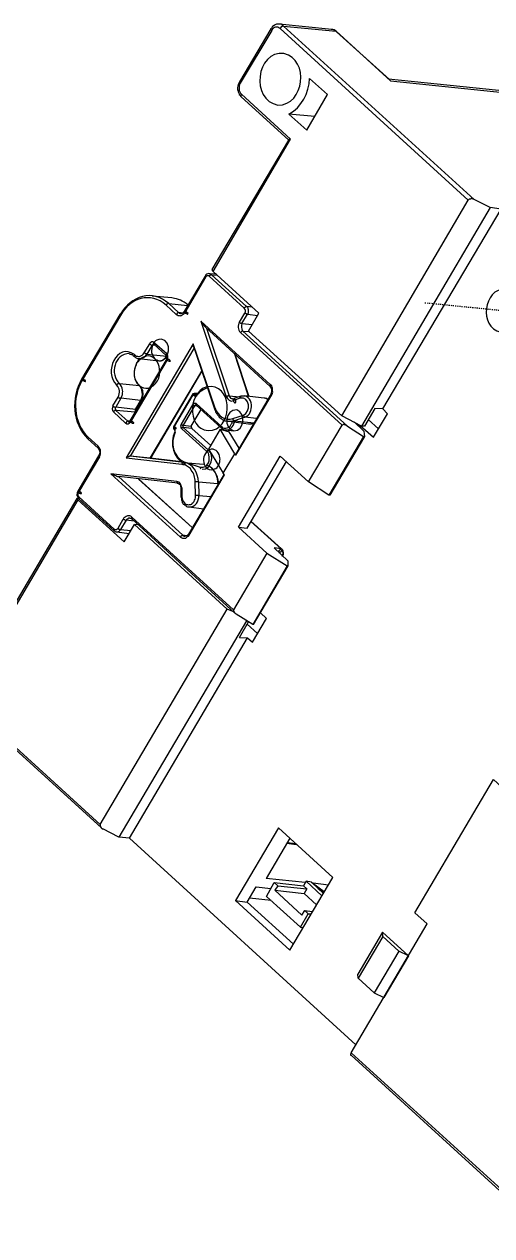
# Model space of a CAD drawing. Header units: millimetres. Extents: x 119 to 713, y -184 to 236.
# Drawn here: x 474.7 to 517.9, y -117.4 to -5.5 of the extents above; entities that cross this region are included whole.
import ezdxf

# ---------------------------------------------------------------- set-up
doc = ezdxf.new("R2010")
doc.units = ezdxf.units.MM
doc.linetypes.add('PDF_IMPORT', pattern=[1, 0.8, -0.2])
doc.layers.add('PDF_几何图形', color=7, linetype='Continuous', true_color=0x231f20)

msp = doc.modelspace()

# ---------------------------------------------------------------- linework, layer by layer
at = {"layer": 'PDF_几何图形', "color": 7, "lineweight": -3}
for points in [[(498.24, -5.52), (497.97, -5.52), (497.8, -5.6), (497.67, -5.69), (497.58, -5.73), (497.54, -5.87), (497.45, -5.95)], [(503.08, -6), (498.24, -5.52)], [(498.63, -5.69), (498.5, -5.56), (498.41, -5.52), (498.24, -5.52)], [(497.45, -5.95), (494.57, -10.84)], [(497.54, -6.08), (494.61, -10.97)], [(497.45, -5.95), (497.45, -6), (497.54, -6.08)], [(498.63, -5.69), (498.54, -5.69), (498.5, -5.73), (498.45, -5.73), (498.32, -5.87), (498.32, -5.91)], [(515.7, -21.76), (498.32, -5.91)], [(518.72, -22.59), (517.71, -22.46), (516.23, -21.72), (498.63, -5.69), (503.48, -6.17), (508.5, -10.76), (522.17, -12.15)], [(503.48, -6.17), (503.39, -6.08), (503.3, -6.04), (503.17, -6), (503.08, -6)], [(503.52, -6.21), (503.48, -6.17)], [(508.41, -10.63), (503.52, -6.21)], [(494.57, -10.84), (494.57, -10.93), (494.61, -10.97)], [(500.77, -15.3), (502.69, -12.02), (501.03, -10.54)], [(521.82, -11.98), (508.32, -10.58)], [(508.5, -10.76), (508.46, -10.67), (508.41, -10.63)], [(492.03, -28.18), (499.11, -16.22), (494.7, -12.2)], [(504, -41.68), (495.4, -33.86), (496.36, -32.2), (492.12, -28.36), (499.28, -16.13), (494.74, -11.98)], [(494.39, -11.37), (494.39, -11.59), (494.44, -11.67), (494.44, -11.76), (494.52, -11.94), (494.52, -12.02), (494.61, -12.07), (494.65, -12.15), (494.7, -12.2)], [(494.74, -11.98), (494.7, -12.02), (494.7, -12.2)], [(499.11, -13.81), (500.77, -15.3)], [(501.51, -14.03), (499.11, -13.81)], [(499.28, -16.13), (499.24, -16.13), (499.2, -16.17), (499.11, -16.17), (499.11, -16.22)], [(517.71, -22.46), (505.83, -42.64), (504, -41.68), (515.7, -21.76)], [(516.23, -21.72), (516.18, -21.67), (516.1, -21.67), (516.05, -21.63), (515.97, -21.63), (515.92, -21.67), (515.79, -21.67), (515.7, -21.76)], [(505.7, -42.59), (506.93, -43.68), (508.24, -41.5), (507.8, -41.06), (518.72, -22.59)], [(491.38, -28.79), (489.46, -32.07)], [(491.42, -28.88), (489.5, -32.15)], [(491.38, -28.79), (491.38, -28.84), (491.42, -28.84), (491.42, -28.88)], [(491.77, -28.79), (491.73, -28.75), (491.55, -28.75), (491.42, -28.88)], [(491.82, -28.57), (491.73, -28.53)], [(492.43, -28.62), (491.77, -28.57)], [(491.99, -28.66), (491.9, -28.66), (491.86, -28.7), (491.82, -28.7), (491.82, -28.75), (491.77, -28.75), (491.77, -28.79)], [(495, -31.76), (491.77, -28.79)], [(491.99, -28.66), (491.95, -28.62), (491.86, -28.57), (491.82, -28.57)], [(495.75, -31.67), (495.22, -31.59), (491.99, -28.66), (492.52, -28.7)], [(492.03, -28.18), (492.03, -28.27), (492.12, -28.36)], [(488.32, -30.8), (486.49, -30.63)], [(488.02, -31.33), (487.93, -31.33), (487.89, -31.37), (487.84, -31.37), (487.84, -31.41), (487.8, -31.41), (487.8, -31.46)], [(489.33, -32.2), (488.93, -32.15), (488.02, -31.33), (489.76, -31.5)], [(483.52, -32.33), (479.98, -38.31)], [(483.56, -32.42), (480.03, -38.4)], [(483.56, -32.29), (483.52, -32.29), (483.52, -32.37), (483.56, -32.37), (483.56, -32.42)], [(488.72, -32.33), (487.8, -31.46)], [(488.72, -32.33), (488.8, -32.37), (488.89, -32.42), (488.98, -32.42), (489.07, -32.46), (489.15, -32.42), (489.2, -32.42), (489.28, -32.37), (489.37, -32.29), (489.46, -32.24), (489.5, -32.15)], [(488.93, -32.15), (488.89, -32.15), (488.85, -32.2), (488.8, -32.2), (488.8, -32.24), (488.76, -32.24), (488.76, -32.29), (488.72, -32.33)], [(488.93, -32.15), (488.98, -32.2), (489.07, -32.24), (489.11, -32.24)], [(489.46, -32.07), (489.33, -32.2), (489.28, -32.2), (489.24, -32.24), (489.15, -32.24)], [(494.57, -33.03), (495.05, -32.2)], [(494.79, -33.16), (495.31, -32.29), (496.27, -32.42)], [(495.22, -31.59), (495.22, -31.63), (495.14, -31.63), (495, -31.76)], [(495.05, -32.2), (495.14, -32.2), (495.14, -32.24), (495.18, -32.24), (495.22, -32.29), (495.31, -32.29)], [(495.31, -32.29), (495.35, -32.24), (495.4, -32.15), (495.4, -31.89), (495.35, -31.81), (495.35, -31.72), (495.22, -31.59)], [(497.41, -38.79), (490.99, -32.94), (493.34, -39.93)], [(491.42, -33.51), (497.41, -38.97)], [(494.57, -33.03), (494.57, -33.07), (494.61, -33.07), (494.65, -33.12), (494.7, -33.12), (494.74, -33.16), (494.79, -33.16)], [(494.79, -33.16), (495.75, -33.25)], [(491.51, -33.6), (493.61, -39.84)], [(494.87, -33.86), (494.79, -33.86), (494.7, -33.95), (494.7, -33.99), (494.65, -33.99)], [(504.04, -42.55), (494.65, -33.99)], [(504.53, -42.64), (494.87, -33.86), (495.49, -33.9)], [(492.3, -40.98), (490.29, -35.04), (484.09, -45.56), (489.24, -46.17)], [(489.42, -46), (484.48, -45.43), (490.38, -35.47)], [(485.75, -35.87), (486.27, -35.04)], [(486.79, -35.21), (486.49, -35.17), (486.01, -36), (487.84, -36.17)], [(486.71, -34.95), (486.66, -34.91), (486.58, -34.86), (486.45, -34.86), (486.36, -34.91), (486.31, -34.95), (486.27, -34.99), (486.27, -35.04)], [(486.27, -35.04), (486.27, -35.08), (486.31, -35.08), (486.36, -35.12), (486.4, -35.12), (486.45, -35.17), (486.49, -35.17)], [(486.66, -35.08), (486.58, -35.08), (486.49, -35.17)], [(486.71, -34.95), (486.66, -34.95), (486.66, -35.08)], [(486.66, -35.08), (486.66, -35.04)], [(486.66, -35.08), (487.8, -36.13)], [(486.71, -34.95), (487.84, -35.95)], [(490.29, -35.04), (490.29, -35.3), (490.33, -35.34)], [(490.33, -35.34), (492.25, -41.06)], [(484.39, -36), (484.52, -36), (484.57, -36.04), (484.65, -36.04), (484.74, -36.13), (484.87, -36.22)], [(487.84, -36.43), (484.44, -42.16)], [(487.89, -36.52), (484.48, -42.24)], [(484.87, -36.04), (484.87, -36.13), (484.83, -36.13), (484.83, -36.17), (484.87, -36.22)], [(484.87, -36.04), (484.96, -36.13), (485.05, -36.17), (485.13, -36.17), (485.22, -36.22), (485.31, -36.22)], [(484.87, -36.22), (484.96, -36.3), (485.13, -36.39), (485.22, -36.39)], [(485.05, -36.96), (485.09, -36.78), (485.27, -36.61), (485.31, -36.52), (485.35, -36.48), (485.44, -36.43)], [(485.27, -36.39), (487.1, -36.61)], [(485.75, -35.87), (485.79, -35.87), (485.83, -35.91), (485.88, -35.91), (485.88, -35.95), (485.96, -35.95), (486.01, -36)], [(486.58, -36.22), (486.66, -36.3), (486.71, -36.39), (486.79, -36.48), (486.93, -36.52), (487.1, -36.61)], [(487.06, -36.57), (487.14, -36.61), (487.32, -36.61), (487.41, -36.57), (487.54, -36.52), (487.62, -36.43), (487.76, -36.35), (487.84, -36.26), (487.89, -36.17)], [(487.84, -35.95), (487.8, -36), (487.8, -36.13)], [(487.8, -36.13), (487.84, -36.13), (487.84, -36.22), (487.89, -36.26), (487.89, -36.3), (487.84, -36.35), (487.84, -36.43)], [(487.89, -36.52), (487.93, -36.48), (487.93, -36.13), (487.89, -36.09), (487.84, -36), (487.84, -35.95)], [(495.4, -39.88), (494.09, -35.91)], [(495.44, -39.93), (494.13, -35.95)], [(486.31, -45.61), (491.07, -37.57)], [(486.36, -45.61), (491.07, -37.61)], [(483.48, -38.71), (483.39, -38.71), (483.34, -38.75), (483.3, -38.75), (483.3, -38.79), (483.26, -38.79), (483.21, -38.84)], [(483.48, -38.71), (485.31, -38.88)], [(485.31, -38.88), (485.31, -38.84)], [(485.48, -40.23), (485.53, -40.19), (485.57, -40.1), (485.57, -40.02), (485.62, -39.93), (485.62, -39.8), (485.66, -39.71), (485.66, -39.62), (485.62, -39.54), (485.62, -39.36), (485.44, -39.01), (485.31, -38.88)], [(497.62, -39.23), (497.62, -39.14), (497.58, -39.05), (497.54, -38.92), (497.41, -38.79)], [(497.41, -38.79), (497.41, -38.97)], [(482.86, -40.76), (483.34, -39.97)], [(485.44, -40.28), (483.61, -40.06), (483.13, -40.89)], [(485.44, -40.28), (484.96, -41.11), (483.13, -40.89)], [(483.34, -39.97), (483.39, -39.97), (483.43, -40.02), (483.48, -40.02), (483.48, -40.06), (483.61, -40.06)], [(483.61, -40.06), (483.65, -39.97), (483.74, -39.71), (483.74, -39.58), (483.78, -39.45), (483.74, -39.32)], [(485, -41.06), (485.48, -40.23)], [(485.44, -40.28), (485.48, -40.28), (485.48, -40.23)], [(490.24, -39.67), (488.45, -42.72)], [(488.54, -42.85), (488.5, -42.77), (490.29, -39.75), (490.33, -39.8)], [(489.9, -52.72), (493.17, -47.13), (493.04, -47), (494.13, -45.21), (494.22, -45.34), (497.54, -39.75)], [(490.38, -39.62), (490.24, -39.67)], [(490.46, -39.62), (490.42, -39.62), (490.38, -39.67), (490.33, -39.67), (490.33, -39.71), (490.29, -39.71), (490.29, -39.75)], [(490.51, -39.71), (490.42, -39.71), (490.38, -39.75), (490.38, -39.8), (490.33, -39.8)], [(490.33, -39.8), (490.38, -39.84), (490.59, -39.84), (490.64, -39.8), (490.64, -39.75)], [(490.46, -39.62), (490.68, -39.62), (490.38, -39.62)], [(490.46, -39.62), (490.38, -39.62)], [(490.59, -39.71), (490.51, -39.71), (490.46, -39.62)], [(490.51, -39.71), (490.55, -39.71)], [(490.64, -39.67), (490.59, -39.71), (490.55, -39.71)], [(490.68, -39.67), (490.64, -39.67), (490.64, -39.75)], [(493.61, -39.84), (493.52, -39.84), (493.48, -39.88), (493.39, -39.88), (493.35, -39.93)], [(493.61, -39.84), (494.57, -39.93)], [(493.61, -39.84), (493.65, -39.93), (493.69, -39.97), (493.74, -40.06), (493.83, -40.1), (493.87, -40.1), (493.96, -40.15), (494, -40.15), (494.09, -40.1)], [(494.61, -40.06), (494, -40.28)], [(494.7, -39.88), (494.04, -40.1)], [(497.49, -39.67), (494.18, -45.26)], [(494.7, -39.88), (494.65, -39.93), (494.65, -39.97), (494.61, -39.97), (494.61, -40.06)], [(496.84, -40.06), (495, -39.84)], [(497.19, -40.19), (496.93, -40.06), (496.84, -40.06)], [(497.14, -40.15), (497.06, -40.1), (497.01, -40.1), (496.93, -40.06), (496.84, -40.06)], [(497.49, -39.67), (497.45, -39.71), (497.49, -39.71), (497.49, -39.75), (497.54, -39.75)], [(482.86, -40.76), (482.95, -40.85), (483, -40.85), (483.04, -40.89), (483.13, -40.89), (483.08, -40.93), (483.08, -41.11), (483.13, -41.11), (483.13, -41.19)], [(483.13, -41.19), (483.04, -41.19), (483, -41.24), (482.91, -41.33)], [(484.04, -42.37), (482.91, -41.33)], [(484.39, -42.2), (484.26, -42.2), (483.13, -41.19)], [(484.92, -41.37), (483.13, -41.19)], [(484.96, -41.11), (484.92, -41.11), (484.92, -41.28), (484.96, -41.33)], [(484.96, -41.11), (485, -41.06)], [(484.96, -41.28), (484.96, -41.11), (485, -41.06)], [(489.2, -42.46), (490.24, -40.67)], [(490.42, -40.76), (489.37, -42.55)], [(490.11, -42.64), (491.03, -41.11)], [(490.59, -40.58), (490.55, -40.54), (490.33, -40.54), (490.29, -40.58), (490.29, -40.63), (490.24, -40.67)], [(490.24, -40.67), (490.29, -40.67), (490.29, -40.71), (490.38, -40.71), (490.38, -40.76), (490.42, -40.76)], [(490.55, -40.67), (490.51, -40.67), (490.51, -40.71), (490.46, -40.71), (490.42, -40.76)], [(490.64, -40.76), (490.42, -40.76)], [(490.59, -40.58), (490.55, -40.58), (490.55, -40.71)], [(490.55, -40.67), (490.55, -40.71)], [(490.55, -40.71), (492.86, -42.81)], [(490.59, -40.58), (492.91, -42.68)], [(492.3, -40.98), (492.25, -41.02), (492.25, -41.06)], [(507.8, -41.06), (507.06, -41.02), (506.1, -42.64), (505.83, -42.64)], [(484.26, -42.2), (484.22, -42.2), (484.17, -42.24), (484.13, -42.24), (484.13, -42.29), (484.09, -42.29), (484.09, -42.33), (484.04, -42.37)], [(484.04, -42.37), (484.09, -42.37), (484.13, -42.42), (484.31, -42.42), (484.35, -42.37), (484.39, -42.37), (484.44, -42.33), (484.48, -42.24)], [(484.26, -42.2), (484.31, -42.24), (484.35, -42.24)], [(484.44, -42.16), (484.44, -42.2), (484.39, -42.24), (484.35, -42.24)], [(489.2, -42.46), (489.15, -42.5), (489.15, -42.55), (489.11, -42.64), (489.15, -42.68), (489.15, -42.81), (489.24, -42.9)], [(489.2, -42.46), (489.2, -42.5), (489.24, -42.5), (489.28, -42.55), (489.37, -42.55)], [(492.69, -41.81), (492.78, -41.89), (492.86, -41.94), (492.95, -42.02), (493.04, -42.07), (493.13, -42.11), (493.21, -42.16), (493.35, -42.16), (493.43, -42.2)], [(493.43, -42.2), (493.96, -42.2), (494.09, -42.16)], [(493.43, -42.81), (493.52, -42.77), (493.61, -42.72), (493.69, -42.64), (493.78, -42.46), (493.87, -42.37), (493.87, -42.24)], [(493.56, -42.2), (495.4, -42.42)], [(493.96, -41.94), (494.92, -41.63)], [(493.96, -41.94), (493.96, -42.07), (494, -42.07), (494, -42.11), (494.04, -42.11), (494.09, -42.16)], [(496.14, -41.94), (495.05, -41.81), (494.09, -42.16)], [(494.09, -42.16), (495.92, -42.33)], [(494.92, -41.63), (494.92, -41.72), (494.96, -41.72), (494.96, -41.76), (495, -41.81), (495.05, -41.81)], [(495.4, -42.42), (495.66, -42.42), (495.92, -42.33)], [(504.52, -42.64), (504.44, -42.59), (504.39, -42.55), (504.31, -42.55), (504.22, -42.5), (504.13, -42.5), (504.09, -42.55), (504.04, -42.55)], [(505.14, -42.24), (506.05, -43.12), (506.1, -43.6), (506.01, -43.6)], [(507.41, -42.9), (506.45, -42.02)], [(488.45, -42.72), (488.45, -42.81), (488.5, -42.9)], [(488.5, -42.77), (488.5, -42.81), (488.45, -42.85), (488.45, -42.9), (488.5, -42.9)], [(488.5, -42.9), (488.54, -42.94)], [(488.63, -43.2), (488.63, -42.9), (488.58, -42.85), (488.54, -42.85)], [(488.54, -42.85), (488.54, -42.94)], [(488.54, -42.94), (488.54, -42.98), (488.58, -42.98), (488.58, -43.16)], [(488.58, -43.16), (488.58, -43.2), (488.63, -43.2)], [(489.37, -42.77), (489.33, -42.77), (489.28, -42.81), (489.24, -42.81), (489.24, -42.9)], [(491.55, -44.99), (489.24, -42.9)], [(489.37, -42.55), (489.37, -42.59), (489.33, -42.59), (489.33, -42.72), (489.37, -42.72), (489.37, -42.77)], [(489.37, -42.55), (490.11, -42.64)], [(491.77, -44.86), (491.69, -44.86), (489.37, -42.77)], [(490.16, -42.85), (489.37, -42.77)], [(490.11, -42.64), (490.11, -42.81), (490.16, -42.81), (490.16, -42.85)], [(491.9, -44.43), (490.16, -42.85)], [(492.78, -42.94), (491.69, -44.78), (493.04, -47)], [(494.13, -45.21), (492.78, -42.94), (493.61, -43.16)], [(492.91, -42.68), (492.86, -42.72), (492.86, -42.81)], [(493.26, -42.99), (494.04, -43.07)], [(494.52, -44.69), (493.61, -43.16)], [(502.82, -49.01), (500.94, -47.79), (504.04, -42.55)], [(506.01, -43.6), (502.82, -49.01)], [(506.1, -43.6), (502.91, -49.01), (502.82, -49.01)], [(504.53, -42.64), (506.01, -43.6)], [(523.17, -117.18), (504.87, -100.54), (511.9, -88.62), (510.77, -87.62), (518.02, -75.3), (519.15, -76.35), (524.61, -67.09), (523.52, -66.04), (530.77, -53.77), (531.86, -54.78), (538.89, -42.9), (552.21, -54.99)], [(505.57, -42.68), (505.66, -42.55)], [(505.62, -42.68), (505.7, -42.55)], [(480.59, -43.68), (480.55, -43.68), (480.55, -43.82)], [(480.55, -43.82), (481.51, -44.69)], [(480.59, -43.68), (481.51, -44.51)], [(481.51, -44.51), (481.51, -44.6), (481.47, -44.64), (481.51, -44.64), (481.51, -44.69)], [(481.55, -45.39), (479.63, -48.66)], [(481.64, -45.47), (479.68, -48.75)], [(481.55, -45.39), (481.55, -45.43), (481.6, -45.43), (481.6, -45.47), (481.64, -45.47)], [(484.48, -45.43), (484.39, -45.43), (484.35, -45.47), (484.22, -45.47), (484.13, -45.56), (484.09, -45.56)], [(489.2, -45.95), (486.31, -45.61), (484.48, -45.43)], [(491.69, -44.86), (491.64, -44.86), (491.64, -44.91), (491.6, -44.91), (491.55, -44.95), (491.55, -44.99)], [(491.77, -45.47), (491.73, -45.34), (491.73, -45.26), (491.69, -45.13), (491.55, -44.99)], [(492.56, -46.3), (492.65, -46.22), (492.73, -45.95), (492.73, -45.82), (492.78, -45.69), (492.73, -45.56)], [(494.17, -45.26), (494.22, -45.3), (494.22, -45.34)], [(494.48, -51.98), (498.32, -45.43)], [(498.32, -45.43), (500.94, -47.79)], [(489.41, -46), (489.33, -46), (489.33, -46.04), (489.28, -46.04), (489.28, -46.09), (489.24, -46.13), (489.24, -46.17)], [(490.11, -46.7), (490.03, -46.57), (489.76, -46.39), (489.68, -46.3), (489.55, -46.22), (489.37, -46.22), (489.24, -46.17)], [(489.42, -46), (491.25, -46.17)], [(489.46, -45.95), (490.94, -46.44)], [(489.46, -45.95), (489.46, -46.09), (489.5, -46.09)], [(490.94, -46.44), (490.94, -46.52), (490.99, -46.57)], [(495.27, -52.07), (498.89, -45.91)], [(488.76, -47.75), (482.69, -47.05), (489.11, -52.9)], [(489.68, -52.77), (489.33, -52.72), (483.39, -47.31)], [(488.85, -47.92), (483.39, -47.31)], [(490.2, -52.02), (485.22, -47.53)], [(490.2, -52.02), (485.27, -47.53)], [(488.76, -47.75), (488.76, -47.88), (488.8, -47.92), (488.85, -47.92)], [(488.85, -47.92), (488.89, -47.96), (488.93, -47.96), (489.02, -48.01), (489.07, -48.05), (489.11, -48.14), (489.11, -48.18), (489.15, -48.27), (489.15, -48.36)], [(493.13, -47.09), (489.85, -52.64)], [(490.51, -49.06), (490.46, -47.79)], [(490.77, -47.79), (490.46, -47.79)], [(490.77, -47.79), (490.81, -49.06), (491.9, -49.14)], [(490.77, -47.79), (492.56, -47.96)], [(479.68, -48.75), (479.68, -48.84), (479.63, -48.88), (479.63, -49.06), (479.68, -49.1), (479.68, -49.14), (479.72, -49.19)], [(479.72, -49.19), (479.72, -49.27), (479.68, -49.27), (479.72, -49.32), (479.72, -49.36)], [(479.72, -49.19), (482.99, -52.16)], [(489.15, -48.36), (489.15, -49.19)], [(489.24, -48.36), (489.15, -48.36)], [(489.24, -49.19), (489.15, -49.19)], [(489.15, -49.19), (489.2, -49.27), (489.2, -49.45), (489.28, -49.62), (489.28, -49.71), (489.33, -49.75), (489.37, -49.84), (489.46, -49.89), (489.55, -49.97), (489.63, -50.02), (489.68, -50.06), (489.76, -50.1), (489.9, -50.1)], [(489.24, -48.36), (489.24, -49.19)], [(489.46, -49.71), (489.5, -49.8), (489.59, -49.84), (489.68, -49.89), (489.76, -49.89), (489.85, -49.93), (489.94, -49.89), (490.07, -49.89), (490.16, -49.84), (490.2, -49.75), (490.29, -49.71), (490.38, -49.62), (490.42, -49.49), (490.46, -49.4), (490.51, -49.27), (490.51, -49.06)], [(490.81, -49.06), (490.51, -49.06)], [(479.55, -49.32), (469.11, -67)], [(479.63, -49.45), (469.2, -67.18)], [(479.63, -49.32), (479.55, -49.32), (479.55, -49.36), (479.59, -49.4), (479.59, -49.45), (479.63, -49.45)], [(479.72, -49.32), (479.63, -49.32)], [(479.63, -49.45), (483.91, -53.34)], [(479.72, -49.36), (482.99, -52.33)], [(489.9, -50.1), (491.25, -50.28)], [(483.34, -52.07), (483.82, -51.24)], [(484.09, -51.33), (483.56, -52.2), (484.52, -52.29)], [(483.82, -51.24), (483.87, -51.24), (483.87, -51.28), (483.96, -51.28), (484, -51.33), (484.09, -51.33)], [(484.44, -51.15), (484.31, -51.15), (484.26, -51.2), (484.17, -51.24), (484.13, -51.28), (484.09, -51.33)], [(484.83, -51.41), (484.09, -51.33)], [(484.44, -51.15), (484.52, -51.15), (484.57, -51.2), (484.61, -51.2)], [(484.61, -51.06), (484.57, -51.11), (484.57, -51.2), (484.61, -51.2)], [(494.48, -51.98), (497.1, -54.38), (494, -59.62), (484.61, -51.06)], [(484.61, -51.2), (494.13, -59.93)], [(498.45, -53.99), (495.62, -51.41)], [(498.41, -53.99), (495.62, -51.46)], [(483, -52.16), (483, -52.2), (482.95, -52.2), (482.95, -52.29), (483, -52.33)], [(483, -52.16), (483.04, -52.2), (483.21, -52.2), (483.34, -52.07)], [(483, -52.33), (483.04, -52.37), (483.08, -52.37), (483.13, -52.42), (483.21, -52.42)], [(483.21, -52.42), (483.34, -52.42), (483.39, -52.37), (483.48, -52.33), (483.52, -52.29), (483.56, -52.2)], [(483.21, -52.42), (484.39, -52.55)], [(483.34, -52.07), (483.34, -52.11), (483.39, -52.11), (483.39, -52.16), (483.48, -52.16), (483.48, -52.2), (483.56, -52.2)], [(483.91, -53.34), (484.87, -51.72)], [(485.18, -51.76), (484.87, -51.72)], [(494.09, -59.84), (493.43, -59.54), (484.87, -51.72)], [(494.48, -51.98), (495.27, -52.07)], [(489.33, -52.72), (489.24, -52.72), (489.24, -52.77), (489.2, -52.77), (489.2, -52.81), (489.15, -52.81), (489.11, -52.85), (489.11, -52.9)], [(489.33, -52.72), (489.37, -52.77), (489.46, -52.81), (489.5, -52.81)], [(489.5, -52.99), (489.59, -52.99), (489.68, -52.94), (489.76, -52.85), (489.85, -52.81), (489.9, -52.72)], [(489.85, -52.64), (489.85, -52.68), (489.9, -52.72)], [(497.1, -54.38), (498.98, -55.56), (495.79, -60.98), (494.26, -60.02)], [(498.41, -53.99), (497.76, -53.9), (499.02, -55.08), (499.02, -55.56), (498.98, -55.56)], [(498.54, -54.65), (498.54, -54.56), (498.59, -54.47), (498.59, -54.3), (498.54, -54.21), (498.54, -54.12), (498.5, -54.03), (498.41, -53.99)], [(498.54, -54.69), (498.63, -54.51), (498.63, -54.34), (498.59, -54.25), (498.59, -54.16), (498.54, -54.08), (498.45, -53.99)], [(499.02, -55.56), (495.83, -60.98), (495.79, -60.98)], [(481.68, -79.45), (493.43, -59.54)], [(494, -59.62), (494, -59.71), (494.04, -59.75), (494.04, -59.8), (494.09, -59.89), (494.17, -59.93), (494.26, -60.02)], [(495.31, -62.2), (495.75, -62.59), (497.06, -60.41), (496.49, -59.89)], [(495.22, -60.63), (483.43, -80.63)], [(494.57, -62.16), (495.4, -60.72)], [(496.23, -61.81), (495.27, -60.93)], [(505.31, -99.8), (484.39, -80.72), (495.31, -62.2)], [(494.57, -62.16), (495.31, -62.2)], [(469.28, -68.14), (481.68, -79.45)], [(469.28, -68.36), (481.82, -79.76)], [(481.68, -79.45), (481.68, -79.62), (481.73, -79.67), (481.77, -79.76), (481.86, -79.84), (481.95, -79.84)], [(483.43, -80.63), (481.95, -79.84)], [(484.39, -80.72), (483.43, -80.63)], [(499.2, -80.72), (497.01, -84.43)], [(499.81, -81.33), (498.93, -81.2)], [(499.76, -81.24), (498.98, -81.15)], [(500.64, -84.82), (497.01, -84.43)], [(497.06, -86.09), (497.76, -84.82), (498.11, -85.13), (497.84, -85.52), (500.33, -87.83), (500.59, -87.4), (500.9, -87.7)], [(497.76, -84.82), (500.46, -85.13), (500.77, -85.39), (500.55, -85.83)], [(501.82, -85.35), (501.2, -84.78), (500.73, -84.69), (500.46, -85.13)], [(500.73, -84.69), (502.17, -86.04)], [(501.2, -84.78), (502.38, -85.65)], [(502.78, -85.04), (501.38, -84.87)], [(495.27, -86.61), (496.1, -85.21), (497.45, -85.35)], [(497.06, -86.09), (500.2, -88.93)], [(497.84, -85.52), (500.55, -85.83), (501.69, -86.87)], [(498.11, -85.13), (500.77, -85.39)], [(501.82, -85.35), (502.3, -85.78)], [(501.82, -85.35), (502.34, -85.74)], [(494.17, -86.48), (495.27, -86.61), (499.55, -90.5)], [(497.49, -86.48), (495.48, -86.26)], [(500.2, -88.93), (500.9, -87.7), (501.16, -87.7)], [(500.59, -87.4), (501.29, -87.49)], [(500.2, -88.93), (500.46, -88.97)], [(510.16, -91.59), (507.76, -89.41), (505.49, -93.29)], [(510.16, -91.59), (509.28, -91.15), (507.8, -89.8), (507.76, -89.41)], [(507.8, -89.8), (505.53, -93.64), (507.01, -95)], [(509.28, -91.15), (507.01, -95), (507.89, -95.43)], [(510.16, -91.59), (507.89, -95.43)], [(505.53, -93.64), (505.49, -93.29)], [(504.87, -100.54), (504.87, -100.59), (504.83, -100.63), (504.83, -100.76), (504.87, -100.76)], [(504.87, -100.76), (523.17, -117.44)]]:
    msp.add_lwpolyline(points, dxfattribs=at)
at = {"layer": 'PDF_几何图形', "color": 7, "linetype": 'PDF_IMPORT', "lineweight": -3, "ltscale": 0.115604}
msp.add_lwpolyline([(511.69, -31.24), (527.71, -32.85)], dxfattribs=at)
at = {"layer": 'PDF_几何图形', "color": 7, "lineweight": -3}
for points in [[(489.46, -32.07), (489.46, -32.11), (489.55, -32.2), (489.59, -32.2), (489.63, -32.24), (489.72, -32.24), (489.72, -32.29), (489.76, -32.29), (489.81, -32.24), (489.68, -32.11), (489.63, -32.11), (489.63, -32.07), (489.5, -32.07), (489.5, -32.02), (489.46, -32.02)], [(487.84, -36.43), (487.84, -36.48), (487.93, -36.57), (487.97, -36.57), (487.97, -36.61), (488.02, -36.61), (488.06, -36.65), (488.15, -36.65), (488.19, -36.61), (488.15, -36.61), (488.15, -36.57), (488.06, -36.48), (487.97, -36.48), (487.97, -36.43)], [(479.98, -38.31), (479.98, -38.36), (480.03, -38.36), (480.03, -38.4), (480.07, -38.4), (480.07, -38.44), (480.16, -38.44), (480.2, -38.49), (480.24, -38.49), (480.29, -38.53), (480.33, -38.53), (480.33, -38.44), (480.29, -38.44), (480.29, -38.4), (480.24, -38.4), (480.16, -38.31), (480.07, -38.31), (480.07, -38.27), (479.98, -38.27)], [(490.24, -39.67), (490.24, -39.75), (490.29, -39.75), (490.33, -39.8), (490.38, -39.8), (490.38, -39.84), (490.51, -39.84), (490.51, -39.8), (490.46, -39.8), (490.46, -39.75), (490.42, -39.75), (490.38, -39.71), (490.33, -39.71), (490.33, -39.67)], [(494.04, -40.1), (494, -40.15), (494, -40.36), (494.09, -40.45), (494.09, -40.5), (494.17, -40.5), (494.22, -40.45), (494.22, -40.23), (494.17, -40.19), (494.17, -40.15), (494.13, -40.15), (494.13, -40.1)], [(484.44, -42.16), (484.44, -42.2), (484.48, -42.24), (484.52, -42.29), (484.57, -42.29), (484.57, -42.33), (484.61, -42.33), (484.65, -42.37), (484.79, -42.37), (484.79, -42.33), (484.7, -42.24), (484.65, -42.24), (484.65, -42.2), (484.57, -42.2), (484.52, -42.16)], [(488.45, -42.72), (488.45, -42.77), (488.5, -42.77), (488.5, -42.81), (488.54, -42.81), (488.58, -42.85), (488.67, -42.85), (488.67, -42.9), (488.72, -42.85), (488.72, -42.81), (488.67, -42.81), (488.67, -42.77), (488.58, -42.77), (488.58, -42.72)], [(479.63, -48.66), (479.63, -48.71), (479.72, -48.79), (479.76, -48.84), (479.81, -48.84), (479.85, -48.88), (479.98, -48.88), (479.98, -48.84), (479.89, -48.75), (479.85, -48.75), (479.85, -48.71), (479.76, -48.71), (479.72, -48.66)], [(498.45, -53.99), (498.37, -53.99), (498.37, -54.03), (498.28, -54.03), (498.28, -54.08), (498.19, -54.16), (498.19, -54.3), (498.24, -54.34), (498.28, -54.3), (498.32, -54.3), (498.37, -54.25), (498.41, -54.25), (498.41, -54.21), (498.45, -54.21), (498.45, -54.12), (498.5, -54.08), (498.5, -54.03)], [(499.2, -91.07), (503.17, -84.34), (498.15, -79.76), (494.18, -86.48)]]:
    msp.add_lwpolyline(points, close=True, dxfattribs=at)
msp.add_arc((496.93, -39.38), 0.627, 332.9888, 41.2612, dxfattribs=at)
for points in [[(498.32, -5.91), (498.01, -5.69), (497.72, -5.74), (497.54, -6.08)], [(503.52, -6.21), (503.42, -6.09), (503.2, -5.97), (503.04, -6)], [(498.67, -8.22), (496.1, -7.92), (495.54, -12.56), (498.11, -12.98)], [(498.11, -12.98), (500.57, -13.07), (501.05, -8.74), (498.67, -8.22)], [(494.57, -10.84), (494.47, -11.01), (494.4, -11.18), (494.39, -11.37)], [(494.61, -10.97), (494.47, -11.29), (494.46, -11.73), (494.74, -11.98)], [(499.11, -13.81), (500.33, -13.19), (500.99, -11.87), (501.03, -10.54)], [(491.73, -28.53), (491.61, -28.62), (491.45, -28.58), (491.38, -28.79)], [(488.02, -31.33), (486.53, -29.93), (484.52, -30.66), (483.56, -32.29)], [(487.8, -31.46), (486.32, -30.19), (484.46, -30.82), (483.56, -32.42)], [(519.15, -29.97), (517.08, -29.9), (516.65, -33.53), (518.67, -33.95)], [(489.81, -31.46), (489.29, -31.04), (488.96, -30.93), (488.32, -30.8)], [(495.05, -32.2), (495.15, -32.02), (495.17, -31.91), (495, -31.76)], [(490.99, -32.94), (491.14, -33.12), (491.25, -33.34), (491.42, -33.51)], [(494.57, -33.03), (494.39, -33.32), (494.37, -33.76), (494.65, -33.99)], [(494.79, -33.16), (494.75, -33.4), (494.66, -33.64), (494.87, -33.86)], [(487.32, -34.6), (486.68, -34.67), (486.6, -34.94), (486.45, -35.47)], [(487.1, -36.61), (488.16, -36.64), (488.4, -34.78), (487.32, -34.6)], [(484.87, -36.04), (483.21, -34.84), (481.99, -37.73), (483.21, -38.84)], [(486.58, -38.92), (487.92, -37.9), (486.87, -35.31), (485.4, -36.43)], [(486.45, -35.47), (486.45, -35.85), (486.4, -35.85), (486.58, -36.22)], [(484.39, -35.95), (483.02, -35.87), (482.54, -37.91), (483.48, -38.71)], [(485.4, -36.43), (484.87, -36.77), (484.63, -37.96), (485, -38.49)], [(485.22, -36.39), (485.53, -36.44), (485.87, -36.28), (486.01, -36)], [(485.31, -36.22), (485.48, -36.13), (485.67, -36.07), (485.75, -35.87)], [(484.87, -37.83), (484.85, -37.53), (484.89, -37.22), (485.05, -36.96)], [(485.31, -38.88), (485.05, -38.6), (484.85, -38.23), (484.87, -37.83)], [(479.98, -38.31), (478.99, -40), (479.1, -42.41), (480.55, -43.82)], [(480.03, -38.4), (479.08, -40.05), (479.19, -42.33), (480.59, -43.68)], [(483.34, -39.97), (483.55, -39.54), (483.54, -39.2), (483.21, -38.84)], [(483.74, -39.32), (483.76, -39.07), (483.58, -38.87), (483.48, -38.71)], [(485, -38.49), (485.22, -39.09), (486.08, -39.37), (486.58, -38.92)], [(485.57, -39.54), (485.58, -39.23), (485.45, -39.09), (485.31, -38.88)], [(491.55, -39.01), (489.62, -39.58), (489.76, -43.39), (492.08, -43.03)], [(491.6, -39.14), (491.2, -39.22), (490.91, -39.47), (490.64, -39.75)], [(492.08, -43.03), (494.05, -42.47), (493.87, -38.65), (491.55, -39.01)], [(485.44, -40.28), (485.51, -40.04), (485.67, -39.78), (485.57, -39.54)], [(493.35, -39.93), (493.43, -40.15), (493.73, -40.45), (494, -40.28)], [(494.92, -41.63), (495.63, -41.32), (495.56, -39.9), (494.61, -40.06)], [(495.35, -40.02), (495.16, -39.84), (494.93, -39.85), (494.7, -39.88)], [(495.66, -40.67), (495.69, -40.41), (495.52, -40.19), (495.35, -40.02)], [(497.54, -39.75), (497.69, -39.48), (497.6, -39.55), (497.62, -39.23)], [(482.86, -40.76), (482.78, -40.89), (482.8, -41.22), (482.91, -41.33)], [(492.25, -41.06), (492.42, -41.53), (492.45, -41.44), (492.69, -41.81)], [(492.3, -40.98), (492.53, -41.68), (493.22, -42.19), (493.96, -41.94)], [(494.31, -41.15), (493.23, -41.04), (493.04, -42.92), (494.04, -43.07)], [(494.04, -43.07), (495.03, -43.1), (495.19, -41.45), (494.31, -41.15)], [(495.05, -41.81), (495.56, -41.66), (495.7, -41.15), (495.66, -40.67)], [(493.26, -42.99), (493.72, -43.02), (493.96, -42.69), (494.09, -42.29)], [(488.58, -43.16), (488.13, -44.24), (488.37, -45.66), (489.55, -46.13)], [(488.63, -43.2), (488.16, -44.11), (488.41, -45.57), (489.46, -45.95)], [(492.86, -42.81), (493, -42.93), (493.16, -43.01), (493.34, -42.98)], [(492.91, -42.68), (492.98, -42.89), (493.27, -42.83), (493.43, -42.81)], [(481.64, -45.47), (481.77, -45.14), (481.8, -44.78), (481.51, -44.51)], [(481.51, -44.69), (481.69, -44.87), (481.69, -45.18), (481.55, -45.39)], [(492.73, -45.56), (492.73, -45.13), (492.41, -44.74), (491.95, -44.78)], [(491.12, -46.61), (491.97, -46.71), (492.29, -45.32), (491.69, -44.86)], [(491.95, -44.78), (491.49, -44.88), (491.2, -45.37), (491.25, -45.82)], [(491.25, -45.82), (491.23, -46.28), (491.63, -46.84), (492.12, -46.65)], [(491.69, -46.04), (491.82, -45.68), (491.76, -45.89), (491.77, -45.47)], [(490.77, -47.79), (490.7, -46.94), (490.33, -46.13), (489.41, -46)], [(490.46, -47.79), (490.46, -47.39), (490.36, -47.02), (490.11, -46.7)], [(490.94, -46.44), (491.32, -46.47), (491.5, -46.37), (491.69, -46.04)], [(492.6, -48.01), (492.57, -47.32), (492.26, -46.5), (491.55, -46.26)], [(492.65, -47.88), (492.54, -47.21), (492.24, -46.48), (491.55, -46.26)], [(492.12, -46.65), (492.3, -46.55), (492.51, -46.59), (492.56, -46.3)], [(482.69, -47.05), (483.03, -47.24), (482.78, -47.03), (483.13, -47.22)], [(483.13, -47.22), (483.3, -47.27), (483.27, -47.32), (483.39, -47.31)], [(489.24, -48.36), (489.16, -48.1), (489.15, -47.78), (488.76, -47.75)], [(479.63, -48.66), (479.47, -49.13), (479.54, -48.98), (479.72, -49.36)], [(489.24, -49.19), (489.32, -49.36), (489.24, -49.53), (489.46, -49.71)], [(489.9, -50.1), (490.49, -50.18), (490.81, -49.55), (490.81, -49.06)], [(484.22, -50.93), (484.07, -51.02), (483.89, -51.05), (483.82, -51.24)], [(484.61, -51.06), (484.46, -50.88), (484.42, -50.94), (484.22, -50.93)], [(489.11, -52.9), (489.37, -53.03), (489.21, -52.98), (489.5, -52.99)], [(489.85, -52.64), (489.75, -52.74), (489.65, -52.84), (489.5, -52.81)]]:
    msp.add_open_spline(points, degree=3, dxfattribs=at)

doc.saveas('drawing.dxf')
